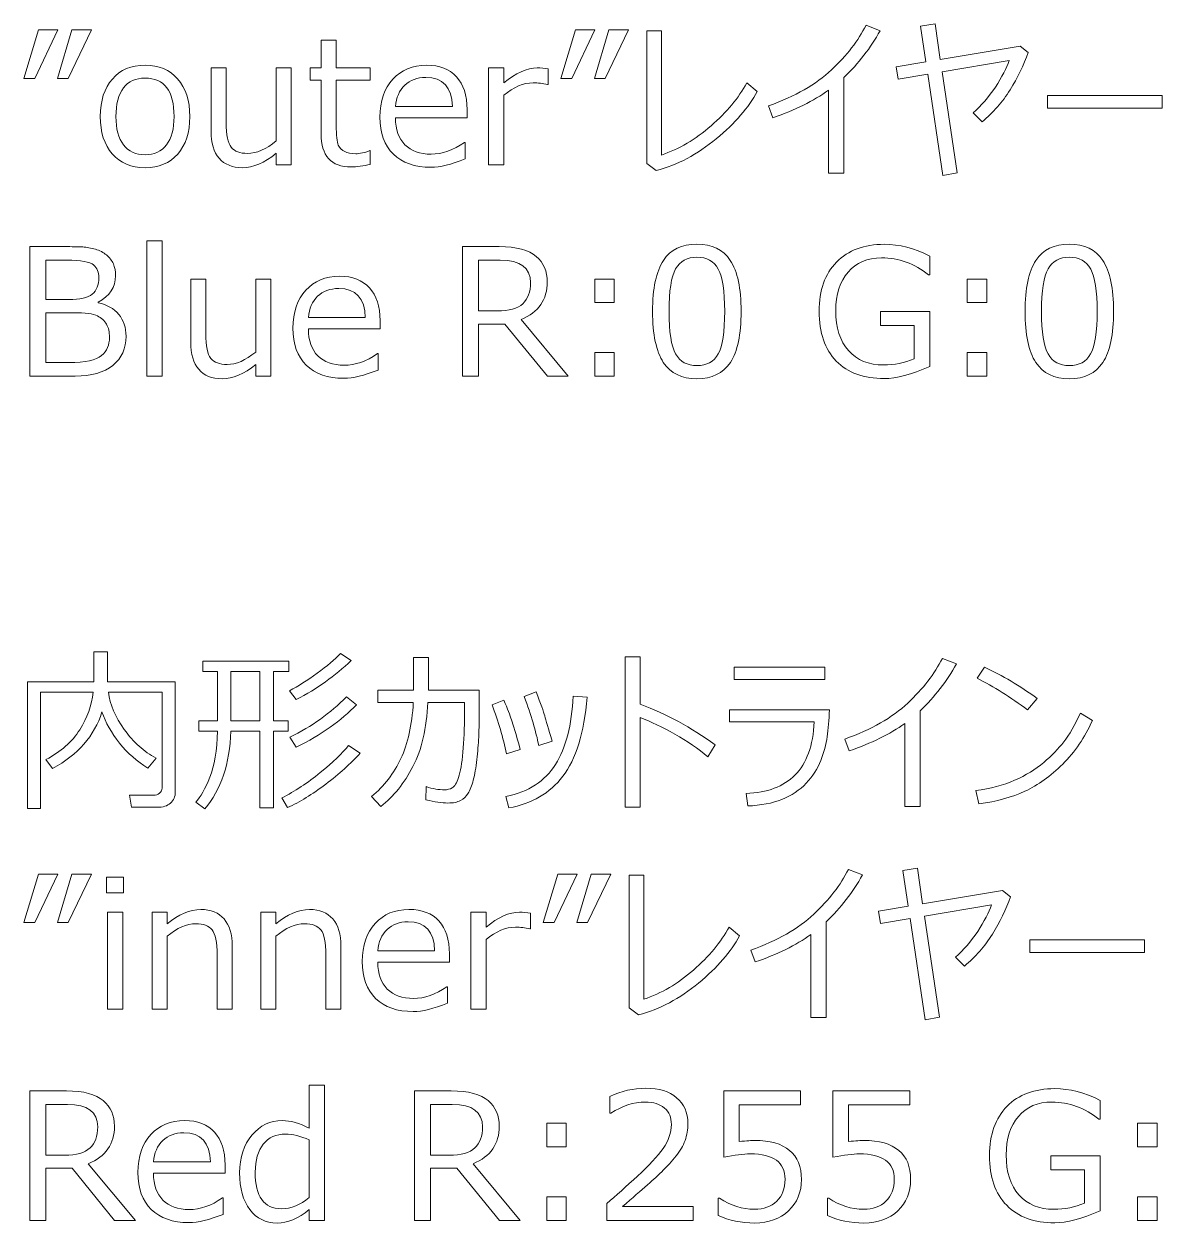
# Model space of a CAD drawing. Extents: x 0 to 812, y 0 to 300.
# Drawn here: x 605.29 to 637.65, y 225.99 to 260.07 of the extents above; entities that cross this region are included whole.
import ezdxf

# ---------------------------------------------------------------- set-up
doc = ezdxf.new("R2010")
doc.units = 0
doc.header["$MEASUREMENT"] = 0
doc.layers.add('TEMPLATE', color=216, linetype='CONTINUOUS', true_color=0x4c004c)

# ---------------------------------------------------------------- blocks, each defined once
blk = doc.blocks.new('block 3')
at = {"layer": 'TEMPLATE', "color": 5, "lineweight": 9, "true_color": 0x0000ff}
for points in [[(606.255, -40.092), (605.596, -41.472), (605.288, -41.472), (605.698, -40.092), (606.255, -40.092)], [(607.207, -40.092), (606.548, -41.472), (606.24, -41.472), (606.651, -40.092), (607.207, -40.092)], [(621.526, -40.092), (620.866, -41.472), (620.559, -41.472), (620.969, -40.092), (621.526, -40.092)], [(622.478, -40.092), (621.819, -41.472), (621.511, -41.472), (621.921, -40.092), (622.478, -40.092)], [(637.654, -42.319), (634.392, -42.319), (634.392, -41.958), (637.654, -41.958), (637.654, -42.319)], [(609.214, -49.935), (608.784, -49.935), (608.784, -46.092), (609.214, -46.092), (609.214, -49.935)], [(622.075, -47.843), (621.521, -47.843), (621.521, -47.176), (622.075, -47.176), (622.075, -47.843)], [(632.668, -47.843), (632.114, -47.843), (632.114, -47.176), (632.668, -47.176), (632.668, -47.843)], [(622.075, -49.935), (621.521, -49.935), (621.521, -49.269), (622.075, -49.269), (622.075, -49.935)], [(632.668, -49.935), (632.114, -49.935), (632.114, -49.269), (632.668, -49.269), (632.668, -49.935)]]:
    blk.add_lwpolyline(points, dxfattribs=at)
at = {"layer": 'TEMPLATE', "color": 1, "lineweight": 9, "true_color": 0xff0000}
for points in [[(628.064, -58.556), (625.483, -58.556), (625.483, -58.214), (628.064, -58.214), (628.064, -58.556)], [(611.174, -58.336), (611.174, -59.735), (612, -59.735), (612, -58.336), (611.174, -58.336)], [(606.255, -64.092), (605.596, -65.472), (605.288, -65.472), (605.698, -64.092), (606.255, -64.092)], [(607.207, -64.092), (606.548, -65.472), (606.24, -65.472), (606.651, -64.092), (607.207, -64.092)], [(608.123, -64.624), (607.637, -64.624), (607.637, -64.178), (608.123, -64.178), (608.123, -64.624)], [(621.023, -64.092), (620.364, -65.472), (620.056, -65.472), (620.467, -64.092), (621.023, -64.092)], [(621.975, -64.092), (621.316, -65.472), (621.008, -65.472), (621.419, -64.092), (621.975, -64.092)], [(608.096, -67.935), (607.666, -67.935), (607.666, -65.176), (608.096, -65.176), (608.096, -67.935)], [(637.151, -66.319), (633.89, -66.319), (633.89, -65.958), (637.151, -65.958), (637.151, -66.319)], [(620.71, -71.843), (620.156, -71.843), (620.156, -71.176), (620.71, -71.176), (620.71, -71.843)], [(637.514, -71.843), (636.96, -71.843), (636.96, -71.176), (637.514, -71.176), (637.514, -71.843)], [(620.71, -73.935), (620.156, -73.935), (620.156, -73.269), (620.71, -73.269), (620.71, -73.935)], [(637.514, -73.935), (636.96, -73.935), (636.96, -73.269), (637.514, -73.269), (637.514, -73.935)]]:
    blk.add_lwpolyline(points, dxfattribs=at)
at = {"layer": 'TEMPLATE', "color": 5, "lineweight": 9, "true_color": 0x0000ff}
for points, knots in [([(626.143, -41.845), (625.9, -42.298), (625.512, -42.745), (624.978, -43.188), (624.444, -43.631), (623.874, -43.934), (623.269, -44.096), (623.269, -44.096), (623.003, -43.891), (623.003, -43.891), (623.003, -43.891), (623.003, -40.122), (623.003, -40.122), (623.003, -40.122), (623.418, -40.122), (623.418, -40.122), (623.418, -40.122), (623.418, -43.652), (623.418, -43.652), (623.917, -43.484), (624.388, -43.207), (624.83, -42.819), (625.272, -42.432), (625.611, -42.026), (625.847, -41.601), (625.847, -41.601), (626.143, -41.845), (626.143, -41.845)], [0, 0, 0, 0, 1, 1, 1, 2, 2, 2, 3, 3, 3, 4, 4, 4, 5, 5, 5, 6, 6, 6, 7, 7, 7, 8, 8, 8, 9, 9, 9, 9]), ([(628.601, -44.17), (628.601, -44.17), (628.167, -44.17), (628.167, -44.17), (628.167, -44.17), (628.167, -41.811), (628.167, -41.811), (627.743, -42.114), (627.218, -42.373), (626.589, -42.59), (626.589, -42.59), (626.46, -42.255), (626.46, -42.255), (627.217, -41.984), (627.814, -41.643), (628.251, -41.232), (628.688, -40.822), (629.016, -40.398), (629.236, -39.961), (629.236, -39.961), (629.636, -40.117), (629.636, -40.117), (629.369, -40.605), (629.024, -41.049), (628.601, -41.45), (628.601, -41.45), (628.601, -44.17), (628.601, -44.17)], [0, 0, 0, 0, 1, 1, 1, 2, 2, 2, 3, 3, 3, 4, 4, 4, 5, 5, 5, 6, 6, 6, 7, 7, 7, 8, 8, 8, 9, 9, 9, 9]), ([(631.824, -44.16), (631.824, -44.16), (631.418, -44.235), (631.418, -44.235), (631.418, -44.235), (630.991, -41.355), (630.991, -41.355), (630.991, -41.355), (630.151, -41.496), (630.151, -41.496), (630.151, -41.496), (630.09, -41.145), (630.09, -41.145), (630.09, -41.145), (630.938, -41.003), (630.938, -41.003), (630.938, -41.003), (630.789, -39.99), (630.789, -39.99), (630.789, -39.99), (631.199, -39.926), (631.199, -39.926), (631.199, -39.926), (631.348, -40.935), (631.348, -40.935), (631.348, -40.935), (633.618, -40.556), (633.618, -40.556), (633.618, -40.556), (633.848, -40.734), (633.848, -40.734), (633.719, -41.099), (633.547, -41.454), (633.331, -41.799), (633.116, -42.144), (632.852, -42.446), (632.539, -42.705), (632.539, -42.705), (632.28, -42.456), (632.28, -42.456), (632.513, -42.25), (632.724, -42.005), (632.914, -41.72), (633.103, -41.434), (633.233, -41.183), (633.303, -40.966), (633.303, -40.966), (631.399, -41.286), (631.399, -41.286), (631.399, -41.286), (631.824, -44.16), (631.824, -44.16)], [0, 0, 0, 0, 1, 1, 1, 2, 2, 2, 3, 3, 3, 4, 4, 4, 5, 5, 5, 6, 6, 6, 7, 7, 7, 8, 8, 8, 9, 9, 9, 10, 10, 10, 11, 11, 11, 12, 12, 12, 13, 13, 13, 14, 14, 14, 15, 15, 15, 16, 16, 16, 17, 17, 17, 17]), ([(614.593, -43.989), (614.023, -43.989), (613.738, -43.676), (613.738, -43.049), (613.738, -43.049), (613.738, -41.528), (613.738, -41.528), (613.738, -41.528), (613.423, -41.528), (613.423, -41.528), (613.423, -41.528), (613.423, -41.176), (613.423, -41.176), (613.423, -41.176), (613.74, -41.176), (613.74, -41.176), (613.74, -41.176), (613.74, -40.383), (613.74, -40.383), (613.74, -40.383), (614.168, -40.383), (614.168, -40.383), (614.168, -40.383), (614.168, -41.176), (614.168, -41.176), (614.168, -41.176), (615.135, -41.176), (615.135, -41.176), (615.135, -41.176), (615.135, -41.528), (615.135, -41.528), (615.135, -41.528), (614.168, -41.528), (614.168, -41.528), (614.168, -41.528), (614.168, -42.805), (614.168, -42.805), (614.168, -43.095), (614.187, -43.282), (614.227, -43.368), (614.267, -43.453), (614.328, -43.516), (614.409, -43.555), (614.491, -43.595), (614.595, -43.615), (614.722, -43.615), (614.842, -43.615), (614.975, -43.586), (615.12, -43.527), (615.12, -43.527), (615.135, -43.527), (615.135, -43.527), (615.135, -43.527), (615.135, -43.918), (615.135, -43.918), (614.941, -43.965), (614.76, -43.989), (614.593, -43.989)], [0, 0, 0, 0, 1, 1, 1, 2, 2, 2, 3, 3, 3, 4, 4, 4, 5, 5, 5, 6, 6, 6, 7, 7, 7, 8, 8, 8, 9, 9, 9, 10, 10, 10, 11, 11, 11, 12, 12, 12, 13, 13, 13, 14, 14, 14, 15, 15, 15, 16, 16, 16, 17, 17, 17, 18, 18, 18, 19, 19, 19, 19]), ([(608.731, -44.011), (608.338, -44.011), (608.028, -43.881), (607.801, -43.621), (607.573, -43.362), (607.459, -43.007), (607.459, -42.558), (607.459, -42.109), (607.574, -41.753), (607.803, -41.491), (608.032, -41.229), (608.342, -41.098), (608.731, -41.098), (609.12, -41.098), (609.429, -41.229), (609.659, -41.489), (609.888, -41.749), (610.003, -42.106), (610.003, -42.558), (610.003, -43.011), (609.888, -43.366), (609.66, -43.624), (609.431, -43.882), (609.121, -44.011), (608.731, -44.011)], [0, 0, 0, 0, 1, 1, 1, 2, 2, 2, 3, 3, 3, 4, 4, 4, 5, 5, 5, 6, 6, 6, 7, 7, 7, 8, 8, 8, 8]), ([(612.891, -43.935), (612.891, -43.935), (612.461, -43.935), (612.461, -43.935), (612.461, -43.935), (612.461, -43.603), (612.461, -43.603), (612.127, -43.875), (611.808, -44.011), (611.502, -44.011), (611.213, -44.011), (610.993, -43.922), (610.84, -43.743), (610.687, -43.565), (610.61, -43.31), (610.61, -42.978), (610.61, -42.978), (610.61, -41.176), (610.61, -41.176), (610.61, -41.176), (611.04, -41.176), (611.04, -41.176), (611.04, -41.176), (611.04, -42.727), (611.04, -42.727), (611.04, -43.081), (611.088, -43.317), (611.183, -43.432), (611.278, -43.548), (611.433, -43.606), (611.648, -43.606), (611.902, -43.606), (612.173, -43.488), (612.461, -43.251), (612.461, -43.251), (612.461, -41.176), (612.461, -41.176), (612.461, -41.176), (612.891, -41.176), (612.891, -41.176), (612.891, -41.176), (612.891, -43.935), (612.891, -43.935)], [0, 0, 0, 0, 1, 1, 1, 2, 2, 2, 3, 3, 3, 4, 4, 4, 5, 5, 5, 6, 6, 6, 7, 7, 7, 8, 8, 8, 9, 9, 9, 10, 10, 10, 11, 11, 11, 12, 12, 12, 13, 13, 13, 14, 14, 14, 14]), ([(616.861, -43.999), (616.402, -43.999), (616.045, -43.875), (615.793, -43.626), (615.539, -43.378), (615.413, -43.027), (615.413, -42.573), (615.413, -42.122), (615.534, -41.764), (615.776, -41.497), (616.019, -41.231), (616.34, -41.098), (616.741, -41.098), (617.105, -41.098), (617.388, -41.207), (617.589, -41.425), (617.79, -41.643), (617.891, -41.954), (617.891, -42.358), (617.891, -42.358), (617.891, -42.595), (617.891, -42.595), (617.891, -42.595), (615.852, -42.595), (615.852, -42.595), (615.852, -42.927), (615.942, -43.182), (616.122, -43.36), (616.302, -43.538), (616.55, -43.627), (616.868, -43.627), (617.184, -43.627), (617.499, -43.518), (617.815, -43.298), (617.815, -43.298), (617.834, -43.298), (617.834, -43.298), (617.834, -43.298), (617.834, -43.764), (617.834, -43.764), (617.442, -43.92), (617.118, -43.999), (616.861, -43.999)], [0, 0, 0, 0, 1, 1, 1, 2, 2, 2, 3, 3, 3, 4, 4, 4, 5, 5, 5, 6, 6, 6, 7, 7, 7, 8, 8, 8, 9, 9, 9, 10, 10, 10, 11, 11, 11, 12, 12, 12, 13, 13, 13, 14, 14, 14, 14]), ([(618.501, -43.935), (618.501, -43.935), (618.501, -41.176), (618.501, -41.176), (618.501, -41.176), (618.931, -41.176), (618.931, -41.176), (618.931, -41.176), (618.931, -41.601), (618.931, -41.601), (619.276, -41.318), (619.594, -41.176), (619.885, -41.176), (619.988, -41.176), (620.091, -41.185), (620.195, -41.201), (620.195, -41.201), (620.195, -41.65), (620.195, -41.65), (620.195, -41.65), (620.178, -41.65), (620.178, -41.65), (620.043, -41.617), (619.906, -41.601), (619.768, -41.601), (619.491, -41.601), (619.212, -41.718), (618.931, -41.953), (618.931, -41.953), (618.931, -43.935), (618.931, -43.935), (618.931, -43.935), (618.501, -43.935), (618.501, -43.935)], [0, 0, 0, 0, 1, 1, 1, 2, 2, 2, 3, 3, 3, 4, 4, 4, 5, 5, 5, 6, 6, 6, 7, 7, 7, 8, 8, 8, 9, 9, 9, 10, 10, 10, 11, 11, 11, 11]), ([(608.731, -41.464), (608.466, -41.464), (608.261, -41.558), (608.118, -41.745), (607.975, -41.932), (607.903, -42.203), (607.903, -42.558), (607.903, -42.908), (607.975, -43.177), (608.118, -43.364), (608.261, -43.551), (608.466, -43.645), (608.731, -43.645), (608.996, -43.645), (609.2, -43.551), (609.343, -43.364), (609.487, -43.177), (609.558, -42.908), (609.558, -42.558), (609.558, -41.829), (609.282, -41.464), (608.731, -41.464)], [0, 0, 0, 0, 1, 1, 1, 2, 2, 2, 3, 3, 3, 4, 4, 4, 5, 5, 5, 6, 6, 6, 7, 7, 7, 7]), ([(615.852, -42.27), (615.852, -42.27), (617.471, -42.27), (617.471, -42.27), (617.458, -41.722), (617.206, -41.447), (616.717, -41.447), (616.469, -41.447), (616.269, -41.521), (616.116, -41.667), (615.963, -41.813), (615.875, -42.015), (615.852, -42.27)], [0, 0, 0, 0, 1, 1, 1, 2, 2, 2, 3, 3, 3, 4, 4, 4, 4]), ([(605.452, -49.935), (605.452, -49.935), (605.452, -46.256), (605.452, -46.256), (605.452, -46.256), (606.536, -46.256), (606.536, -46.256), (606.702, -46.256), (606.843, -46.259), (606.959, -46.266), (607.076, -46.272), (607.195, -46.293), (607.318, -46.329), (607.441, -46.365), (607.546, -46.419), (607.634, -46.492), (607.722, -46.564), (607.787, -46.649), (607.83, -46.747), (607.872, -46.844), (607.893, -46.956), (607.893, -47.081), (607.893, -47.407), (607.729, -47.657), (607.4, -47.833), (607.4, -47.833), (607.4, -47.853), (607.4, -47.853), (607.649, -47.905), (607.843, -48.014), (607.984, -48.181), (608.123, -48.348), (608.193, -48.555), (608.193, -48.802), (608.193, -49.152), (608.068, -49.429), (607.816, -49.631), (607.565, -49.834), (607.206, -49.935), (606.741, -49.935), (606.741, -49.935), (605.452, -49.935), (605.452, -49.935)], [0, 0, 0, 0, 1, 1, 1, 2, 2, 2, 3, 3, 3, 4, 4, 4, 5, 5, 5, 6, 6, 6, 7, 7, 7, 8, 8, 8, 9, 9, 9, 10, 10, 10, 11, 11, 11, 12, 12, 12, 13, 13, 13, 14, 14, 14, 14]), ([(620.769, -49.935), (620.769, -49.935), (620.176, -49.935), (620.176, -49.935), (620.176, -49.935), (618.965, -48.456), (618.965, -48.456), (618.965, -48.456), (618.215, -48.456), (618.215, -48.456), (618.215, -48.456), (618.215, -49.935), (618.215, -49.935), (618.215, -49.935), (617.761, -49.935), (617.761, -49.935), (617.761, -49.935), (617.761, -46.256), (617.761, -46.256), (617.761, -46.256), (618.804, -46.256), (618.804, -46.256), (619.293, -46.256), (619.644, -46.348), (619.855, -46.532), (620.066, -46.716), (620.171, -46.958), (620.171, -47.257), (620.171, -47.763), (619.923, -48.12), (619.426, -48.326), (619.426, -48.326), (620.769, -49.935), (620.769, -49.935)], [0, 0, 0, 0, 1, 1, 1, 2, 2, 2, 3, 3, 3, 4, 4, 4, 5, 5, 5, 6, 6, 6, 7, 7, 7, 8, 8, 8, 9, 9, 9, 10, 10, 10, 11, 11, 11, 11]), ([(624.426, -50.011), (623.993, -50.011), (623.675, -49.856), (623.471, -49.547), (623.268, -49.238), (623.166, -48.755), (623.166, -48.099), (623.166, -47.443), (623.268, -46.96), (623.473, -46.649), (623.677, -46.338), (623.995, -46.183), (624.426, -46.183), (624.854, -46.183), (625.171, -46.339), (625.376, -46.65), (625.581, -46.962), (625.683, -47.443), (625.683, -48.094), (625.683, -48.752), (625.581, -49.236), (625.378, -49.546), (625.175, -49.856), (624.857, -50.011), (624.426, -50.011)], [0, 0, 0, 0, 1, 1, 1, 2, 2, 2, 3, 3, 3, 4, 4, 4, 5, 5, 5, 6, 6, 6, 7, 7, 7, 8, 8, 8, 8]), ([(631.05, -49.662), (630.522, -49.891), (630.091, -50.006), (629.756, -50.006), (629.17, -50.006), (628.714, -49.84), (628.39, -49.508), (628.065, -49.176), (627.902, -48.704), (627.902, -48.092), (627.902, -47.498), (628.068, -47.032), (628.398, -46.695), (628.729, -46.358), (629.181, -46.19), (629.756, -46.19), (630.18, -46.19), (630.611, -46.302), (631.047, -46.524), (631.047, -46.524), (631.047, -47.059), (631.047, -47.059), (631.047, -47.059), (631.013, -47.059), (631.013, -47.059), (630.614, -46.735), (630.169, -46.573), (629.677, -46.573), (629.274, -46.573), (628.956, -46.708), (628.724, -46.979), (628.492, -47.249), (628.376, -47.615), (628.376, -48.077), (628.376, -48.561), (628.497, -48.939), (628.739, -49.211), (628.98, -49.484), (629.312, -49.62), (629.733, -49.62), (630.043, -49.62), (630.332, -49.562), (630.6, -49.444), (630.6, -49.444), (630.6, -48.497), (630.6, -48.497), (630.6, -48.497), (629.646, -48.497), (629.646, -48.497), (629.646, -48.497), (629.646, -48.102), (629.646, -48.102), (629.646, -48.102), (631.05, -48.102), (631.05, -48.102), (631.05, -48.102), (631.05, -49.662), (631.05, -49.662)], [0, 0, 0, 0, 1, 1, 1, 2, 2, 2, 3, 3, 3, 4, 4, 4, 5, 5, 5, 6, 6, 6, 7, 7, 7, 8, 8, 8, 9, 9, 9, 10, 10, 10, 11, 11, 11, 12, 12, 12, 13, 13, 13, 14, 14, 14, 15, 15, 15, 16, 16, 16, 17, 17, 17, 18, 18, 18, 19, 19, 19, 19]), ([(635.019, -50.011), (634.586, -50.011), (634.268, -49.856), (634.064, -49.547), (633.861, -49.238), (633.759, -48.755), (633.759, -48.099), (633.759, -47.443), (633.861, -46.96), (634.066, -46.649), (634.27, -46.338), (634.588, -46.183), (635.019, -46.183), (635.447, -46.183), (635.764, -46.339), (635.969, -46.65), (636.174, -46.962), (636.276, -47.443), (636.276, -48.094), (636.276, -48.752), (636.174, -49.236), (635.971, -49.546), (635.768, -49.856), (635.45, -50.011), (635.019, -50.011)], [0, 0, 0, 0, 1, 1, 1, 2, 2, 2, 3, 3, 3, 4, 4, 4, 5, 5, 5, 6, 6, 6, 7, 7, 7, 8, 8, 8, 8]), ([(605.906, -46.642), (605.906, -46.642), (605.906, -47.76), (605.906, -47.76), (605.906, -47.76), (606.562, -47.76), (606.562, -47.76), (606.88, -47.76), (607.102, -47.709), (607.229, -47.606), (607.356, -47.503), (607.42, -47.346), (607.42, -47.132), (607.42, -46.984), (607.369, -46.866), (607.268, -46.776), (607.167, -46.686), (606.913, -46.642), (606.506, -46.642), (606.506, -46.642), (605.906, -46.642), (605.906, -46.642)], [0, 0, 0, 0, 1, 1, 1, 2, 2, 2, 3, 3, 3, 4, 4, 4, 5, 5, 5, 6, 6, 6, 7, 7, 7, 7]), ([(618.215, -46.642), (618.215, -46.642), (618.215, -48.082), (618.215, -48.082), (618.215, -48.082), (618.75, -48.082), (618.75, -48.082), (619.087, -48.082), (619.329, -48.014), (619.475, -47.877), (619.621, -47.74), (619.695, -47.541), (619.695, -47.279), (619.695, -46.854), (619.408, -46.642), (618.833, -46.642), (618.833, -46.642), (618.215, -46.642), (618.215, -46.642)], [0, 0, 0, 0, 1, 1, 1, 2, 2, 2, 3, 3, 3, 4, 4, 4, 5, 5, 5, 6, 6, 6, 6]), ([(624.426, -46.556), (624.148, -46.556), (623.946, -46.666), (623.821, -46.887), (623.695, -47.108), (623.633, -47.512), (623.633, -48.099), (623.633, -48.682), (623.695, -49.084), (623.821, -49.305), (623.946, -49.527), (624.148, -49.637), (624.426, -49.637), (624.704, -49.637), (624.906, -49.527), (625.03, -49.305), (625.155, -49.084), (625.217, -48.68), (625.217, -48.094), (625.217, -47.52), (625.155, -47.12), (625.032, -46.894), (624.908, -46.669), (624.706, -46.556), (624.426, -46.556)], [0, 0, 0, 0, 1, 1, 1, 2, 2, 2, 3, 3, 3, 4, 4, 4, 5, 5, 5, 6, 6, 6, 7, 7, 7, 8, 8, 8, 8]), ([(635.019, -46.556), (634.741, -46.556), (634.539, -46.666), (634.414, -46.887), (634.288, -47.108), (634.226, -47.512), (634.226, -48.099), (634.226, -48.682), (634.288, -49.084), (634.414, -49.305), (634.539, -49.527), (634.741, -49.637), (635.019, -49.637), (635.297, -49.637), (635.499, -49.527), (635.623, -49.305), (635.748, -49.084), (635.81, -48.68), (635.81, -48.094), (635.81, -47.52), (635.748, -47.12), (635.625, -46.894), (635.501, -46.669), (635.299, -46.556), (635.019, -46.556)], [0, 0, 0, 0, 1, 1, 1, 2, 2, 2, 3, 3, 3, 4, 4, 4, 5, 5, 5, 6, 6, 6, 7, 7, 7, 8, 8, 8, 8]), ([(612.31, -49.935), (612.31, -49.935), (611.88, -49.935), (611.88, -49.935), (611.88, -49.935), (611.88, -49.603), (611.88, -49.603), (611.546, -49.875), (611.226, -50.011), (610.921, -50.011), (610.632, -50.011), (610.412, -49.922), (610.259, -49.743), (610.106, -49.565), (610.029, -49.31), (610.029, -48.978), (610.029, -48.978), (610.029, -47.176), (610.029, -47.176), (610.029, -47.176), (610.459, -47.176), (610.459, -47.176), (610.459, -47.176), (610.459, -48.727), (610.459, -48.727), (610.459, -49.081), (610.506, -49.317), (610.602, -49.432), (610.697, -49.548), (610.852, -49.606), (611.067, -49.606), (611.321, -49.606), (611.592, -49.488), (611.88, -49.251), (611.88, -49.251), (611.88, -47.176), (611.88, -47.176), (611.88, -47.176), (612.31, -47.176), (612.31, -47.176), (612.31, -47.176), (612.31, -49.935), (612.31, -49.935)], [0, 0, 0, 0, 1, 1, 1, 2, 2, 2, 3, 3, 3, 4, 4, 4, 5, 5, 5, 6, 6, 6, 7, 7, 7, 8, 8, 8, 9, 9, 9, 10, 10, 10, 11, 11, 11, 12, 12, 12, 13, 13, 13, 14, 14, 14, 14]), ([(614.385, -49.999), (613.926, -49.999), (613.57, -49.874), (613.317, -49.626), (613.064, -49.378), (612.937, -49.027), (612.937, -48.573), (612.937, -48.122), (613.058, -47.764), (613.301, -47.497), (613.543, -47.231), (613.865, -47.098), (614.265, -47.098), (614.63, -47.098), (614.913, -47.207), (615.114, -47.425), (615.315, -47.643), (615.415, -47.954), (615.415, -48.358), (615.415, -48.358), (615.415, -48.595), (615.415, -48.595), (615.415, -48.595), (613.377, -48.595), (613.377, -48.595), (613.377, -48.927), (613.466, -49.182), (613.646, -49.36), (613.826, -49.538), (614.075, -49.627), (614.392, -49.627), (614.708, -49.627), (615.024, -49.518), (615.34, -49.298), (615.34, -49.298), (615.359, -49.298), (615.359, -49.298), (615.359, -49.298), (615.359, -49.764), (615.359, -49.764), (614.967, -49.92), (614.642, -49.999), (614.385, -49.999)], [0, 0, 0, 0, 1, 1, 1, 2, 2, 2, 3, 3, 3, 4, 4, 4, 5, 5, 5, 6, 6, 6, 7, 7, 7, 8, 8, 8, 9, 9, 9, 10, 10, 10, 11, 11, 11, 12, 12, 12, 13, 13, 13, 14, 14, 14, 14]), ([(613.377, -48.27), (613.377, -48.27), (614.995, -48.27), (614.995, -48.27), (614.982, -47.722), (614.731, -47.447), (614.241, -47.447), (613.994, -47.447), (613.793, -47.521), (613.64, -47.667), (613.487, -47.813), (613.399, -48.015), (613.377, -48.27)], [0, 0, 0, 0, 1, 1, 1, 2, 2, 2, 3, 3, 3, 4, 4, 4, 4]), ([(605.906, -48.136), (605.906, -48.136), (605.906, -49.549), (605.906, -49.549), (605.906, -49.549), (606.568, -49.549), (606.568, -49.549), (607.034, -49.549), (607.343, -49.485), (607.494, -49.355), (607.645, -49.226), (607.72, -49.051), (607.72, -48.832), (607.72, -48.688), (607.692, -48.566), (607.637, -48.464), (607.582, -48.362), (607.495, -48.282), (607.377, -48.224), (607.259, -48.165), (607.03, -48.136), (606.69, -48.136), (606.69, -48.136), (605.906, -48.136), (605.906, -48.136)], [0, 0, 0, 0, 1, 1, 1, 2, 2, 2, 3, 3, 3, 4, 4, 4, 5, 5, 5, 6, 6, 6, 7, 7, 7, 8, 8, 8, 8])]:
    blk.add_open_spline(points, degree=3, knots=knots, dxfattribs=at)
at = {"layer": 'TEMPLATE', "color": 1, "lineweight": 9, "true_color": 0xff0000}
for points, knots in [([(609.082, -62.194), (609.082, -62.194), (608.347, -62.194), (608.347, -62.194), (608.347, -62.194), (608.286, -61.852), (608.286, -61.852), (608.286, -61.852), (608.97, -61.852), (608.97, -61.852), (609.036, -61.852), (609.094, -61.833), (609.142, -61.795), (609.19, -61.756), (609.214, -61.707), (609.214, -61.647), (609.214, -61.647), (609.214, -58.925), (609.214, -58.925), (609.214, -58.925), (607.693, -58.925), (607.693, -58.925), (607.734, -59.271), (607.883, -59.625), (608.141, -59.984), (608.399, -60.344), (608.7, -60.614), (609.046, -60.795), (609.046, -60.795), (608.811, -61.081), (608.811, -61.081), (608.505, -60.893), (608.236, -60.656), (608.006, -60.369), (607.774, -60.082), (607.608, -59.787), (607.507, -59.484), (607.292, -60.164), (606.825, -60.699), (606.104, -61.088), (606.104, -61.088), (605.913, -60.836), (605.913, -60.836), (606.338, -60.614), (606.658, -60.331), (606.873, -59.989), (607.087, -59.648), (607.215, -59.293), (607.256, -58.925), (607.256, -58.925), (605.762, -58.925), (605.762, -58.925), (605.762, -58.925), (605.762, -62.228), (605.762, -62.228), (605.762, -62.228), (605.393, -62.228), (605.393, -62.228), (605.393, -62.228), (605.393, -58.629), (605.393, -58.629), (605.393, -58.629), (607.271, -58.629), (607.271, -58.629), (607.271, -58.629), (607.271, -57.777), (607.271, -57.777), (607.271, -57.777), (607.659, -57.777), (607.659, -57.777), (607.659, -57.777), (607.659, -58.629), (607.659, -58.629), (607.659, -58.629), (609.592, -58.629), (609.592, -58.629), (609.592, -58.629), (609.592, -61.759), (609.592, -61.759), (609.592, -61.891), (609.547, -61.997), (609.456, -62.075), (609.364, -62.154), (609.24, -62.194), (609.082, -62.194)], [0, 0, 0, 0, 1, 1, 1, 2, 2, 2, 3, 3, 3, 4, 4, 4, 5, 5, 5, 6, 6, 6, 7, 7, 7, 8, 8, 8, 9, 9, 9, 10, 10, 10, 11, 11, 11, 12, 12, 12, 13, 13, 13, 14, 14, 14, 15, 15, 15, 16, 16, 16, 17, 17, 17, 18, 18, 18, 19, 19, 19, 20, 20, 20, 21, 21, 21, 22, 22, 22, 23, 23, 23, 24, 24, 24, 25, 25, 25, 26, 26, 26, 27, 27, 27, 28, 28, 28, 28]), ([(613.03, -59.132), (613.03, -59.132), (612.842, -58.878), (612.842, -58.878), (613.08, -58.751), (613.341, -58.586), (613.626, -58.383), (613.91, -58.179), (614.132, -57.994), (614.289, -57.826), (614.289, -57.826), (614.59, -58.021), (614.59, -58.021), (614.144, -58.456), (613.624, -58.826), (613.03, -59.132)], [0, 0, 0, 0, 1, 1, 1, 2, 2, 2, 3, 3, 3, 4, 4, 4, 5, 5, 5, 5]), ([(616.797, -57.931), (616.797, -57.931), (616.797, -58.861), (616.797, -58.861), (616.797, -58.861), (618.237, -58.861), (618.237, -58.861), (618.237, -58.861), (618.237, -59.049), (618.237, -59.049), (618.237, -59.616), (618.231, -59.999), (618.22, -60.2), (618.209, -60.401), (618.191, -60.614), (618.166, -60.839), (618.142, -61.063), (618.109, -61.257), (618.066, -61.419), (618.024, -61.581), (617.975, -61.706), (617.919, -61.796), (617.862, -61.885), (617.79, -61.954), (617.703, -62.001), (617.615, -62.048), (617.494, -62.072), (617.341, -62.072), (617.177, -62.072), (616.968, -62.04), (616.716, -61.977), (616.716, -61.977), (616.723, -61.606), (616.723, -61.606), (616.912, -61.666), (617.088, -61.696), (617.251, -61.696), (617.326, -61.696), (617.398, -61.677), (617.467, -61.64), (617.536, -61.602), (617.597, -61.503), (617.649, -61.342), (617.701, -61.181), (617.741, -60.943), (617.771, -60.628), (617.8, -60.313), (617.815, -59.944), (617.815, -59.523), (617.815, -59.523), (617.812, -59.211), (617.812, -59.211), (617.812, -59.211), (616.777, -59.211), (616.777, -59.211), (616.74, -59.949), (616.597, -60.557), (616.35, -61.033), (616.103, -61.509), (615.798, -61.888), (615.437, -62.169), (615.437, -62.169), (615.176, -61.891), (615.176, -61.891), (615.532, -61.588), (615.809, -61.227), (616.008, -60.808), (616.207, -60.389), (616.324, -59.857), (616.36, -59.211), (616.36, -59.211), (615.356, -59.211), (615.356, -59.211), (615.356, -59.211), (615.356, -58.861), (615.356, -58.861), (615.356, -58.861), (616.367, -58.861), (616.367, -58.861), (616.367, -58.861), (616.367, -57.931), (616.367, -57.931), (616.367, -57.931), (616.797, -57.931), (616.797, -57.931)], [0, 0, 0, 0, 1, 1, 1, 2, 2, 2, 3, 3, 3, 4, 4, 4, 5, 5, 5, 6, 6, 6, 7, 7, 7, 8, 8, 8, 9, 9, 9, 10, 10, 10, 11, 11, 11, 12, 12, 12, 13, 13, 13, 14, 14, 14, 15, 15, 15, 16, 16, 16, 17, 17, 17, 18, 18, 18, 19, 19, 19, 20, 20, 20, 21, 21, 21, 22, 22, 22, 23, 23, 23, 24, 24, 24, 25, 25, 25, 26, 26, 26, 27, 27, 27, 28, 28, 28, 28]), ([(624.941, -60.416), (624.941, -60.416), (624.736, -60.756), (624.736, -60.756), (624.466, -60.53), (624.154, -60.316), (623.8, -60.114), (623.446, -59.912), (623.117, -59.756), (622.813, -59.645), (622.813, -59.645), (622.813, -62.187), (622.813, -62.187), (622.813, -62.187), (622.39, -62.187), (622.39, -62.187), (622.39, -62.187), (622.39, -57.912), (622.39, -57.912), (622.39, -57.912), (622.817, -57.912), (622.817, -57.912), (622.817, -57.912), (622.817, -59.262), (622.817, -59.262), (623.556, -59.54), (624.264, -59.925), (624.941, -60.416)], [0, 0, 0, 0, 1, 1, 1, 2, 2, 2, 3, 3, 3, 4, 4, 4, 5, 5, 5, 6, 6, 6, 7, 7, 7, 8, 8, 8, 9, 9, 9, 9]), ([(610.434, -62.238), (610.434, -62.238), (610.173, -62.05), (610.173, -62.05), (610.31, -61.903), (610.444, -61.667), (610.575, -61.341), (610.706, -61.014), (610.778, -60.578), (610.791, -60.031), (610.791, -60.031), (610.261, -60.031), (610.261, -60.031), (610.261, -60.031), (610.261, -59.735), (610.261, -59.735), (610.261, -59.735), (610.791, -59.735), (610.791, -59.735), (610.791, -59.735), (610.791, -58.336), (610.791, -58.336), (610.791, -58.336), (610.378, -58.336), (610.378, -58.336), (610.378, -58.336), (610.378, -58.036), (610.378, -58.036), (610.378, -58.036), (612.822, -58.036), (612.822, -58.036), (612.822, -58.036), (612.822, -58.336), (612.822, -58.336), (612.822, -58.336), (612.383, -58.336), (612.383, -58.336), (612.383, -58.336), (612.383, -59.735), (612.383, -59.735), (612.383, -59.735), (612.8, -59.735), (612.8, -59.735), (612.8, -59.735), (612.8, -60.031), (612.8, -60.031), (612.8, -60.031), (612.383, -60.031), (612.383, -60.031), (612.383, -60.031), (612.383, -62.208), (612.383, -62.208), (612.383, -62.208), (612, -62.208), (612, -62.208), (612, -62.208), (612, -60.031), (612, -60.031), (612, -60.031), (611.169, -60.031), (611.169, -60.031), (611.14, -60.955), (610.895, -61.691), (610.434, -62.238)], [0, 0, 0, 0, 1, 1, 1, 2, 2, 2, 3, 3, 3, 4, 4, 4, 5, 5, 5, 6, 6, 6, 7, 7, 7, 8, 8, 8, 9, 9, 9, 10, 10, 10, 11, 11, 11, 12, 12, 12, 13, 13, 13, 14, 14, 14, 15, 15, 15, 16, 16, 16, 17, 17, 17, 18, 18, 18, 19, 19, 19, 20, 20, 20, 21, 21, 21, 21]), ([(630.771, -62.169), (630.771, -62.169), (630.337, -62.169), (630.337, -62.169), (630.337, -62.169), (630.337, -59.811), (630.337, -59.811), (629.914, -60.114), (629.388, -60.373), (628.76, -60.59), (628.76, -60.59), (628.63, -60.255), (628.63, -60.255), (629.387, -59.984), (629.984, -59.643), (630.421, -59.232), (630.858, -58.822), (631.187, -58.398), (631.406, -57.96), (631.406, -57.96), (631.807, -58.117), (631.807, -58.117), (631.54, -58.605), (631.195, -59.049), (630.771, -59.45), (630.771, -59.45), (630.771, -62.169), (630.771, -62.169)], [0, 0, 0, 0, 1, 1, 1, 2, 2, 2, 3, 3, 3, 4, 4, 4, 5, 5, 5, 6, 6, 6, 7, 7, 7, 8, 8, 8, 9, 9, 9, 9]), ([(634.106, -59.105), (634.106, -59.105), (633.83, -59.425), (633.83, -59.425), (633.35, -59.067), (632.871, -58.765), (632.392, -58.52), (632.392, -58.52), (632.603, -58.214), (632.603, -58.214), (633.11, -58.442), (633.612, -58.739), (634.106, -59.105)], [0, 0, 0, 0, 1, 1, 1, 2, 2, 2, 3, 3, 3, 4, 4, 4, 4]), ([(620.305, -60.312), (620.305, -60.312), (619.929, -60.441), (619.929, -60.441), (619.851, -60.044), (619.713, -59.578), (619.514, -59.044), (619.514, -59.044), (619.856, -58.91), (619.856, -58.91), (619.986, -59.25), (620.068, -59.479), (620.1, -59.597), (620.133, -59.715), (620.201, -59.953), (620.305, -60.312)], [0, 0, 0, 0, 1, 1, 1, 2, 2, 2, 3, 3, 3, 4, 4, 4, 5, 5, 5, 5]), ([(613.03, -60.485), (613.03, -60.485), (612.851, -60.199), (612.851, -60.199), (613.472, -59.896), (614.007, -59.516), (614.458, -59.057), (614.458, -59.057), (614.748, -59.276), (614.748, -59.276), (614.314, -59.731), (613.741, -60.133), (613.03, -60.485)], [0, 0, 0, 0, 1, 1, 1, 2, 2, 2, 3, 3, 3, 4, 4, 4, 4]), ([(619.402, -60.546), (619.402, -60.546), (619.011, -60.67), (619.011, -60.67), (618.915, -60.218), (618.778, -59.753), (618.599, -59.276), (618.599, -59.276), (618.938, -59.149), (618.938, -59.149), (619.041, -59.394), (619.113, -59.58), (619.155, -59.708), (619.197, -59.837), (619.28, -60.116), (619.402, -60.546)], [0, 0, 0, 0, 1, 1, 1, 2, 2, 2, 3, 3, 3, 4, 4, 4, 5, 5, 5, 5]), ([(621.309, -59.066), (621.216, -60.082), (620.984, -60.831), (620.613, -61.313), (620.242, -61.794), (619.731, -62.094), (619.08, -62.211), (619.08, -62.211), (618.996, -61.886), (618.996, -61.886), (619.641, -61.753), (620.11, -61.449), (620.404, -60.976), (620.698, -60.502), (620.866, -59.853), (620.908, -59.03), (620.908, -59.03), (621.309, -59.066), (621.309, -59.066)], [0, 0, 0, 0, 1, 1, 1, 2, 2, 2, 3, 3, 3, 4, 4, 4, 5, 5, 5, 6, 6, 6, 6]), ([(628.196, -59.42), (628.183, -59.713), (628.161, -59.969), (628.131, -60.188), (628.101, -60.407), (628.04, -60.632), (627.949, -60.863), (627.858, -61.094), (627.72, -61.309), (627.535, -61.507), (627.351, -61.704), (627.121, -61.858), (626.845, -61.968), (626.571, -62.078), (626.246, -62.14), (625.872, -62.155), (625.872, -62.155), (625.823, -61.801), (625.823, -61.801), (626.425, -61.78), (626.89, -61.604), (627.219, -61.275), (627.548, -60.945), (627.729, -60.442), (627.764, -59.765), (627.764, -59.765), (625.354, -59.765), (625.354, -59.765), (625.354, -59.765), (625.354, -59.42), (625.354, -59.42), (625.354, -59.42), (628.196, -59.42), (628.196, -59.42)], [0, 0, 0, 0, 1, 1, 1, 2, 2, 2, 3, 3, 3, 4, 4, 4, 5, 5, 5, 6, 6, 6, 7, 7, 7, 8, 8, 8, 9, 9, 9, 10, 10, 10, 11, 11, 11, 11]), ([(635.674, -59.726), (635.456, -60.209), (635.174, -60.622), (634.829, -60.965), (634.484, -61.307), (634.126, -61.564), (633.755, -61.736), (633.384, -61.908), (632.947, -62.028), (632.446, -62.096), (632.446, -62.096), (632.361, -61.72), (632.361, -61.72), (632.769, -61.667), (633.135, -61.569), (633.459, -61.426), (633.783, -61.284), (634.059, -61.115), (634.288, -60.921), (634.517, -60.726), (634.709, -60.529), (634.863, -60.33), (635.018, -60.131), (635.174, -59.859), (635.332, -59.516), (635.332, -59.516), (635.674, -59.726), (635.674, -59.726)], [0, 0, 0, 0, 1, 1, 1, 2, 2, 2, 3, 3, 3, 4, 4, 4, 5, 5, 5, 6, 6, 6, 7, 7, 7, 8, 8, 8, 9, 9, 9, 9]), ([(612.786, -62.199), (612.786, -62.199), (612.617, -61.928), (612.617, -61.928), (612.99, -61.739), (613.356, -61.499), (613.714, -61.207), (614.073, -60.916), (614.341, -60.658), (614.519, -60.434), (614.519, -60.434), (614.851, -60.653), (614.851, -60.653), (614.579, -60.953), (614.252, -61.247), (613.869, -61.536), (613.487, -61.825), (613.126, -62.046), (612.786, -62.199)], [0, 0, 0, 0, 1, 1, 1, 2, 2, 2, 3, 3, 3, 4, 4, 4, 5, 5, 5, 6, 6, 6, 6]), ([(628.098, -68.169), (628.098, -68.169), (627.664, -68.169), (627.664, -68.169), (627.664, -68.169), (627.664, -65.811), (627.664, -65.811), (627.241, -66.114), (626.715, -66.373), (626.087, -66.59), (626.087, -66.59), (625.957, -66.255), (625.957, -66.255), (626.714, -65.984), (627.311, -65.642), (627.748, -65.232), (628.185, -64.822), (628.514, -64.398), (628.733, -63.96), (628.733, -63.96), (629.134, -64.117), (629.134, -64.117), (628.867, -64.605), (628.521, -65.049), (628.098, -65.45), (628.098, -65.45), (628.098, -68.169), (628.098, -68.169)], [0, 0, 0, 0, 1, 1, 1, 2, 2, 2, 3, 3, 3, 4, 4, 4, 5, 5, 5, 6, 6, 6, 7, 7, 7, 8, 8, 8, 9, 9, 9, 9]), ([(631.321, -68.16), (631.321, -68.16), (630.916, -68.235), (630.916, -68.235), (630.916, -68.235), (630.489, -65.354), (630.489, -65.354), (630.489, -65.354), (629.649, -65.496), (629.649, -65.496), (629.649, -65.496), (629.588, -65.145), (629.588, -65.145), (629.588, -65.145), (630.435, -65.003), (630.435, -65.003), (630.435, -65.003), (630.286, -63.99), (630.286, -63.99), (630.286, -63.99), (630.696, -63.926), (630.696, -63.926), (630.696, -63.926), (630.845, -64.935), (630.845, -64.935), (630.845, -64.935), (633.116, -64.556), (633.116, -64.556), (633.116, -64.556), (633.345, -64.734), (633.345, -64.734), (633.216, -65.099), (633.044, -65.454), (632.829, -65.799), (632.613, -66.144), (632.349, -66.446), (632.037, -66.705), (632.037, -66.705), (631.777, -66.456), (631.777, -66.456), (632.01, -66.25), (632.222, -66.005), (632.411, -65.72), (632.601, -65.434), (632.731, -65.183), (632.801, -64.966), (632.801, -64.966), (630.896, -65.286), (630.896, -65.286), (630.896, -65.286), (631.321, -68.16), (631.321, -68.16)], [0, 0, 0, 0, 1, 1, 1, 2, 2, 2, 3, 3, 3, 4, 4, 4, 5, 5, 5, 6, 6, 6, 7, 7, 7, 8, 8, 8, 9, 9, 9, 10, 10, 10, 11, 11, 11, 12, 12, 12, 13, 13, 13, 14, 14, 14, 15, 15, 15, 16, 16, 16, 17, 17, 17, 17]), ([(625.64, -65.845), (625.397, -66.298), (625.009, -66.745), (624.475, -67.188), (623.942, -67.631), (623.372, -67.933), (622.766, -68.096), (622.766, -68.096), (622.5, -67.891), (622.5, -67.891), (622.5, -67.891), (622.5, -64.121), (622.5, -64.121), (622.5, -64.121), (622.915, -64.121), (622.915, -64.121), (622.915, -64.121), (622.915, -67.652), (622.915, -67.652), (623.415, -67.484), (623.886, -67.207), (624.328, -66.819), (624.769, -66.432), (625.108, -66.026), (625.344, -65.601), (625.344, -65.601), (625.64, -65.845), (625.64, -65.845)], [0, 0, 0, 0, 1, 1, 1, 2, 2, 2, 3, 3, 3, 4, 4, 4, 5, 5, 5, 6, 6, 6, 7, 7, 7, 8, 8, 8, 9, 9, 9, 9]), ([(611.211, -67.935), (611.211, -67.935), (610.781, -67.935), (610.781, -67.935), (610.781, -67.935), (610.781, -66.39), (610.781, -66.39), (610.781, -66.032), (610.734, -65.794), (610.64, -65.678), (610.545, -65.562), (610.39, -65.503), (610.174, -65.503), (609.918, -65.503), (609.647, -65.622), (609.361, -65.86), (609.361, -65.86), (609.361, -67.935), (609.361, -67.935), (609.361, -67.935), (608.931, -67.935), (608.931, -67.935), (608.931, -67.935), (608.931, -65.176), (608.931, -65.176), (608.931, -65.176), (609.361, -65.176), (609.361, -65.176), (609.361, -65.176), (609.361, -65.508), (609.361, -65.508), (609.684, -65.235), (610.004, -65.098), (610.32, -65.098), (610.605, -65.098), (610.825, -65.187), (610.979, -65.366), (611.134, -65.544), (611.211, -65.801), (611.211, -66.138), (611.211, -66.138), (611.211, -67.935), (611.211, -67.935)], [0, 0, 0, 0, 1, 1, 1, 2, 2, 2, 3, 3, 3, 4, 4, 4, 5, 5, 5, 6, 6, 6, 7, 7, 7, 8, 8, 8, 9, 9, 9, 10, 10, 10, 11, 11, 11, 12, 12, 12, 13, 13, 13, 14, 14, 14, 14]), ([(614.302, -67.935), (614.302, -67.935), (613.872, -67.935), (613.872, -67.935), (613.872, -67.935), (613.872, -66.39), (613.872, -66.39), (613.872, -66.032), (613.825, -65.794), (613.731, -65.678), (613.636, -65.562), (613.481, -65.503), (613.265, -65.503), (613.009, -65.503), (612.738, -65.622), (612.452, -65.86), (612.452, -65.86), (612.452, -67.935), (612.452, -67.935), (612.452, -67.935), (612.022, -67.935), (612.022, -67.935), (612.022, -67.935), (612.022, -65.176), (612.022, -65.176), (612.022, -65.176), (612.452, -65.176), (612.452, -65.176), (612.452, -65.176), (612.452, -65.508), (612.452, -65.508), (612.775, -65.235), (613.095, -65.098), (613.411, -65.098), (613.696, -65.098), (613.916, -65.187), (614.07, -65.366), (614.225, -65.544), (614.302, -65.801), (614.302, -66.138), (614.302, -66.138), (614.302, -67.935), (614.302, -67.935)], [0, 0, 0, 0, 1, 1, 1, 2, 2, 2, 3, 3, 3, 4, 4, 4, 5, 5, 5, 6, 6, 6, 7, 7, 7, 8, 8, 8, 9, 9, 9, 10, 10, 10, 11, 11, 11, 12, 12, 12, 13, 13, 13, 14, 14, 14, 14]), ([(616.358, -67.999), (615.899, -67.999), (615.543, -67.874), (615.29, -67.626), (615.037, -67.378), (614.91, -67.027), (614.91, -66.573), (614.91, -66.122), (615.031, -65.763), (615.274, -65.497), (615.516, -65.231), (615.838, -65.098), (616.238, -65.098), (616.603, -65.098), (616.886, -65.207), (617.087, -65.425), (617.288, -65.643), (617.388, -65.954), (617.388, -66.358), (617.388, -66.358), (617.388, -66.595), (617.388, -66.595), (617.388, -66.595), (615.35, -66.595), (615.35, -66.595), (615.35, -66.927), (615.439, -67.182), (615.619, -67.36), (615.799, -67.538), (616.048, -67.627), (616.365, -67.627), (616.681, -67.627), (616.997, -67.518), (617.313, -67.298), (617.313, -67.298), (617.332, -67.298), (617.332, -67.298), (617.332, -67.298), (617.332, -67.764), (617.332, -67.764), (616.94, -67.92), (616.615, -67.999), (616.358, -67.999)], [0, 0, 0, 0, 1, 1, 1, 2, 2, 2, 3, 3, 3, 4, 4, 4, 5, 5, 5, 6, 6, 6, 7, 7, 7, 8, 8, 8, 9, 9, 9, 10, 10, 10, 11, 11, 11, 12, 12, 12, 13, 13, 13, 14, 14, 14, 14]), ([(617.998, -67.935), (617.998, -67.935), (617.998, -65.176), (617.998, -65.176), (617.998, -65.176), (618.428, -65.176), (618.428, -65.176), (618.428, -65.176), (618.428, -65.601), (618.428, -65.601), (618.773, -65.318), (619.091, -65.176), (619.383, -65.176), (619.485, -65.176), (619.588, -65.184), (619.693, -65.201), (619.693, -65.201), (619.693, -65.65), (619.693, -65.65), (619.693, -65.65), (619.676, -65.65), (619.676, -65.65), (619.54, -65.617), (619.404, -65.601), (619.266, -65.601), (618.989, -65.601), (618.71, -65.718), (618.428, -65.953), (618.428, -65.953), (618.428, -67.935), (618.428, -67.935), (618.428, -67.935), (617.998, -67.935), (617.998, -67.935)], [0, 0, 0, 0, 1, 1, 1, 2, 2, 2, 3, 3, 3, 4, 4, 4, 5, 5, 5, 6, 6, 6, 7, 7, 7, 8, 8, 8, 9, 9, 9, 10, 10, 10, 11, 11, 11, 11]), ([(615.35, -66.27), (615.35, -66.27), (616.968, -66.27), (616.968, -66.27), (616.955, -65.722), (616.704, -65.447), (616.214, -65.447), (615.967, -65.447), (615.766, -65.521), (615.613, -65.667), (615.46, -65.813), (615.372, -66.015), (615.35, -66.27)], [0, 0, 0, 0, 1, 1, 1, 2, 2, 2, 3, 3, 3, 4, 4, 4, 4]), ([(613.401, -73.935), (613.401, -73.935), (613.401, -73.63), (613.401, -73.63), (613.087, -73.884), (612.783, -74.011), (612.488, -74.011), (612.162, -74.011), (611.903, -73.883), (611.71, -73.628), (611.518, -73.372), (611.421, -73.023), (611.421, -72.58), (611.421, -72.142), (611.537, -71.786), (611.77, -71.511), (612.003, -71.236), (612.29, -71.098), (612.632, -71.098), (612.871, -71.098), (613.127, -71.171), (613.401, -71.316), (613.401, -71.316), (613.401, -70.092), (613.401, -70.092), (613.401, -70.092), (613.831, -70.092), (613.831, -70.092), (613.831, -70.092), (613.831, -73.935), (613.831, -73.935), (613.831, -73.935), (613.401, -73.935), (613.401, -73.935)], [0, 0, 0, 0, 1, 1, 1, 2, 2, 2, 3, 3, 3, 4, 4, 4, 5, 5, 5, 6, 6, 6, 7, 7, 7, 8, 8, 8, 9, 9, 9, 10, 10, 10, 11, 11, 11, 11]), ([(624.324, -73.935), (624.324, -73.935), (621.863, -73.935), (621.863, -73.935), (621.863, -73.935), (621.863, -73.459), (621.863, -73.459), (622.123, -73.234), (622.416, -72.973), (622.74, -72.676), (623.065, -72.378), (623.306, -72.116), (623.464, -71.889), (623.622, -71.663), (623.701, -71.437), (623.701, -71.211), (623.701, -71.01), (623.635, -70.854), (623.502, -70.742), (623.369, -70.629), (623.189, -70.573), (622.961, -70.573), (622.628, -70.573), (622.3, -70.679), (621.978, -70.891), (621.978, -70.891), (621.953, -70.891), (621.953, -70.891), (621.953, -70.891), (621.953, -70.415), (621.953, -70.415), (622.282, -70.258), (622.622, -70.18), (622.974, -70.18), (623.345, -70.18), (623.637, -70.27), (623.85, -70.45), (624.063, -70.63), (624.17, -70.875), (624.17, -71.186), (624.17, -71.352), (624.142, -71.511), (624.088, -71.662), (624.034, -71.814), (623.948, -71.961), (623.833, -72.104), (623.717, -72.247), (623.579, -72.4), (623.418, -72.561), (623.257, -72.722), (622.886, -73.049), (622.307, -73.542), (622.307, -73.542), (624.324, -73.542), (624.324, -73.542), (624.324, -73.542), (624.324, -73.935), (624.324, -73.935)], [0, 0, 0, 0, 1, 1, 1, 2, 2, 2, 3, 3, 3, 4, 4, 4, 5, 5, 5, 6, 6, 6, 7, 7, 7, 8, 8, 8, 9, 9, 9, 10, 10, 10, 11, 11, 11, 12, 12, 12, 13, 13, 13, 14, 14, 14, 15, 15, 15, 16, 16, 16, 17, 17, 17, 18, 18, 18, 19, 19, 19, 19]), ([(635.896, -73.662), (635.368, -73.891), (634.937, -74.006), (634.602, -74.006), (634.016, -74.006), (633.56, -73.84), (633.236, -73.508), (632.911, -73.176), (632.749, -72.704), (632.749, -72.092), (632.749, -71.498), (632.914, -71.032), (633.244, -70.695), (633.575, -70.358), (634.027, -70.19), (634.602, -70.19), (635.027, -70.19), (635.457, -70.302), (635.893, -70.525), (635.893, -70.525), (635.893, -71.059), (635.893, -71.059), (635.893, -71.059), (635.859, -71.059), (635.859, -71.059), (635.46, -70.735), (635.015, -70.573), (634.524, -70.573), (634.12, -70.573), (633.802, -70.709), (633.57, -70.979), (633.338, -71.249), (633.222, -71.615), (633.222, -72.077), (633.222, -72.561), (633.343, -72.939), (633.585, -73.211), (633.827, -73.484), (634.158, -73.62), (634.58, -73.62), (634.889, -73.62), (635.178, -73.562), (635.446, -73.444), (635.446, -73.444), (635.446, -72.497), (635.446, -72.497), (635.446, -72.497), (634.492, -72.497), (634.492, -72.497), (634.492, -72.497), (634.492, -72.102), (634.492, -72.102), (634.492, -72.102), (635.896, -72.102), (635.896, -72.102), (635.896, -72.102), (635.896, -73.662), (635.896, -73.662)], [0, 0, 0, 0, 1, 1, 1, 2, 2, 2, 3, 3, 3, 4, 4, 4, 5, 5, 5, 6, 6, 6, 7, 7, 7, 8, 8, 8, 9, 9, 9, 10, 10, 10, 11, 11, 11, 12, 12, 12, 13, 13, 13, 14, 14, 14, 15, 15, 15, 16, 16, 16, 17, 17, 17, 18, 18, 18, 19, 19, 19, 19]), ([(608.46, -73.935), (608.46, -73.935), (607.866, -73.935), (607.866, -73.935), (607.866, -73.935), (606.655, -72.456), (606.655, -72.456), (606.655, -72.456), (605.906, -72.456), (605.906, -72.456), (605.906, -72.456), (605.906, -73.935), (605.906, -73.935), (605.906, -73.935), (605.452, -73.935), (605.452, -73.935), (605.452, -73.935), (605.452, -70.256), (605.452, -70.256), (605.452, -70.256), (606.494, -70.256), (606.494, -70.256), (606.984, -70.256), (607.334, -70.348), (607.545, -70.532), (607.756, -70.716), (607.862, -70.958), (607.862, -71.257), (607.862, -71.763), (607.613, -72.12), (607.117, -72.326), (607.117, -72.326), (608.46, -73.935), (608.46, -73.935)], [0, 0, 0, 0, 1, 1, 1, 2, 2, 2, 3, 3, 3, 4, 4, 4, 5, 5, 5, 6, 6, 6, 7, 7, 7, 8, 8, 8, 9, 9, 9, 10, 10, 10, 11, 11, 11, 11]), ([(619.404, -73.935), (619.404, -73.935), (618.811, -73.935), (618.811, -73.935), (618.811, -73.935), (617.6, -72.456), (617.6, -72.456), (617.6, -72.456), (616.851, -72.456), (616.851, -72.456), (616.851, -72.456), (616.851, -73.935), (616.851, -73.935), (616.851, -73.935), (616.396, -73.935), (616.396, -73.935), (616.396, -73.935), (616.396, -70.256), (616.396, -70.256), (616.396, -70.256), (617.439, -70.256), (617.439, -70.256), (617.929, -70.256), (618.279, -70.348), (618.49, -70.532), (618.701, -70.716), (618.806, -70.958), (618.806, -71.257), (618.806, -71.763), (618.558, -72.12), (618.062, -72.326), (618.062, -72.326), (619.404, -73.935), (619.404, -73.935)], [0, 0, 0, 0, 1, 1, 1, 2, 2, 2, 3, 3, 3, 4, 4, 4, 5, 5, 5, 6, 6, 6, 7, 7, 7, 8, 8, 8, 9, 9, 9, 10, 10, 10, 11, 11, 11, 11]), ([(625.032, -73.796), (625.032, -73.796), (625.032, -73.308), (625.032, -73.308), (625.032, -73.308), (625.071, -73.308), (625.071, -73.308), (625.388, -73.515), (625.719, -73.618), (626.062, -73.618), (626.326, -73.618), (626.537, -73.543), (626.695, -73.392), (626.854, -73.242), (626.933, -73.033), (626.933, -72.768), (626.933, -72.286), (626.603, -72.046), (625.942, -72.046), (625.753, -72.046), (625.503, -72.078), (625.19, -72.143), (625.19, -72.143), (625.19, -70.256), (625.19, -70.256), (625.19, -70.256), (627.375, -70.256), (627.375, -70.256), (627.375, -70.256), (627.375, -70.652), (627.375, -70.652), (627.375, -70.652), (625.63, -70.652), (625.63, -70.652), (625.63, -70.652), (625.63, -71.694), (625.63, -71.694), (625.845, -71.673), (625.989, -71.662), (626.064, -71.662), (626.502, -71.662), (626.834, -71.757), (627.06, -71.945), (627.286, -72.134), (627.4, -72.409), (627.4, -72.771), (627.4, -73.135), (627.277, -73.433), (627.032, -73.664), (626.787, -73.895), (626.467, -74.011), (626.072, -74.011), (625.688, -74.011), (625.341, -73.939), (625.032, -73.796)], [0, 0, 0, 0, 1, 1, 1, 2, 2, 2, 3, 3, 3, 4, 4, 4, 5, 5, 5, 6, 6, 6, 7, 7, 7, 8, 8, 8, 9, 9, 9, 10, 10, 10, 11, 11, 11, 12, 12, 12, 13, 13, 13, 14, 14, 14, 15, 15, 15, 16, 16, 16, 17, 17, 17, 18, 18, 18, 18]), ([(628.137, -73.796), (628.137, -73.796), (628.137, -73.308), (628.137, -73.308), (628.137, -73.308), (628.176, -73.308), (628.176, -73.308), (628.494, -73.515), (628.824, -73.618), (629.167, -73.618), (629.431, -73.618), (629.642, -73.543), (629.801, -73.392), (629.959, -73.242), (630.039, -73.033), (630.039, -72.768), (630.039, -72.286), (629.708, -72.046), (629.048, -72.046), (628.859, -72.046), (628.608, -72.078), (628.296, -72.143), (628.296, -72.143), (628.296, -70.256), (628.296, -70.256), (628.296, -70.256), (630.481, -70.256), (630.481, -70.256), (630.481, -70.256), (630.481, -70.652), (630.481, -70.652), (630.481, -70.652), (628.735, -70.652), (628.735, -70.652), (628.735, -70.652), (628.735, -71.694), (628.735, -71.694), (628.95, -71.673), (629.095, -71.662), (629.17, -71.662), (629.607, -71.662), (629.94, -71.757), (630.166, -71.945), (630.392, -72.134), (630.505, -72.409), (630.505, -72.771), (630.505, -73.135), (630.383, -73.433), (630.138, -73.664), (629.893, -73.895), (629.573, -74.011), (629.177, -74.011), (628.793, -74.011), (628.446, -73.939), (628.137, -73.796)], [0, 0, 0, 0, 1, 1, 1, 2, 2, 2, 3, 3, 3, 4, 4, 4, 5, 5, 5, 6, 6, 6, 7, 7, 7, 8, 8, 8, 9, 9, 9, 10, 10, 10, 11, 11, 11, 12, 12, 12, 13, 13, 13, 14, 14, 14, 15, 15, 15, 16, 16, 16, 17, 17, 17, 18, 18, 18, 18]), ([(605.906, -70.642), (605.906, -70.642), (605.906, -72.082), (605.906, -72.082), (605.906, -72.082), (606.44, -72.082), (606.44, -72.082), (606.777, -72.082), (607.019, -72.014), (607.166, -71.877), (607.312, -71.74), (607.386, -71.541), (607.386, -71.279), (607.386, -70.854), (607.098, -70.642), (606.524, -70.642), (606.524, -70.642), (605.906, -70.642), (605.906, -70.642)], [0, 0, 0, 0, 1, 1, 1, 2, 2, 2, 3, 3, 3, 4, 4, 4, 5, 5, 5, 6, 6, 6, 6]), ([(616.851, -70.642), (616.851, -70.642), (616.851, -72.082), (616.851, -72.082), (616.851, -72.082), (617.385, -72.082), (617.385, -72.082), (617.722, -72.082), (617.964, -72.014), (618.11, -71.877), (618.257, -71.74), (618.33, -71.541), (618.33, -71.279), (618.33, -70.854), (618.043, -70.642), (617.468, -70.642), (617.468, -70.642), (616.851, -70.642), (616.851, -70.642)], [0, 0, 0, 0, 1, 1, 1, 2, 2, 2, 3, 3, 3, 4, 4, 4, 5, 5, 5, 6, 6, 6, 6]), ([(609.978, -73.999), (609.519, -73.999), (609.163, -73.875), (608.91, -73.626), (608.657, -73.378), (608.531, -73.027), (608.531, -72.573), (608.531, -72.122), (608.652, -71.764), (608.894, -71.497), (609.137, -71.231), (609.458, -71.098), (609.859, -71.098), (610.223, -71.098), (610.506, -71.207), (610.707, -71.425), (610.908, -71.644), (611.008, -71.954), (611.008, -72.358), (611.008, -72.358), (611.008, -72.595), (611.008, -72.595), (611.008, -72.595), (608.97, -72.595), (608.97, -72.595), (608.97, -72.927), (609.06, -73.182), (609.24, -73.36), (609.419, -73.539), (609.668, -73.628), (609.986, -73.628), (610.301, -73.628), (610.617, -73.518), (610.933, -73.298), (610.933, -73.298), (610.952, -73.298), (610.952, -73.298), (610.952, -73.298), (610.952, -73.764), (610.952, -73.764), (610.56, -73.921), (610.235, -73.999), (609.978, -73.999)], [0, 0, 0, 0, 1, 1, 1, 2, 2, 2, 3, 3, 3, 4, 4, 4, 5, 5, 5, 6, 6, 6, 7, 7, 7, 8, 8, 8, 9, 9, 9, 10, 10, 10, 11, 11, 11, 12, 12, 12, 13, 13, 13, 14, 14, 14, 14]), ([(608.97, -72.27), (608.97, -72.27), (610.589, -72.27), (610.589, -72.27), (610.576, -71.722), (610.324, -71.447), (609.834, -71.447), (609.587, -71.447), (609.387, -71.521), (609.233, -71.667), (609.08, -71.814), (608.993, -72.015), (608.97, -72.27)], [0, 0, 0, 0, 1, 1, 1, 2, 2, 2, 3, 3, 3, 4, 4, 4, 4]), ([(613.401, -73.281), (613.401, -73.281), (613.401, -71.648), (613.401, -71.648), (613.16, -71.537), (612.934, -71.482), (612.725, -71.482), (612.455, -71.482), (612.244, -71.576), (612.093, -71.766), (611.941, -71.956), (611.865, -72.222), (611.865, -72.566), (611.865, -73.259), (612.114, -73.606), (612.61, -73.606), (612.888, -73.606), (613.152, -73.497), (613.401, -73.281)], [0, 0, 0, 0, 1, 1, 1, 2, 2, 2, 3, 3, 3, 4, 4, 4, 5, 5, 5, 6, 6, 6, 6])]:
    blk.add_open_spline(points, degree=3, knots=knots, dxfattribs=at)

msp = doc.modelspace()

# ---------------------------------------------------------------- block references
at = {"layer": 'TEMPLATE'}
msp.add_blockref('block 3', (0, 300), dxfattribs=at)

doc.saveas('drawing.dxf')
